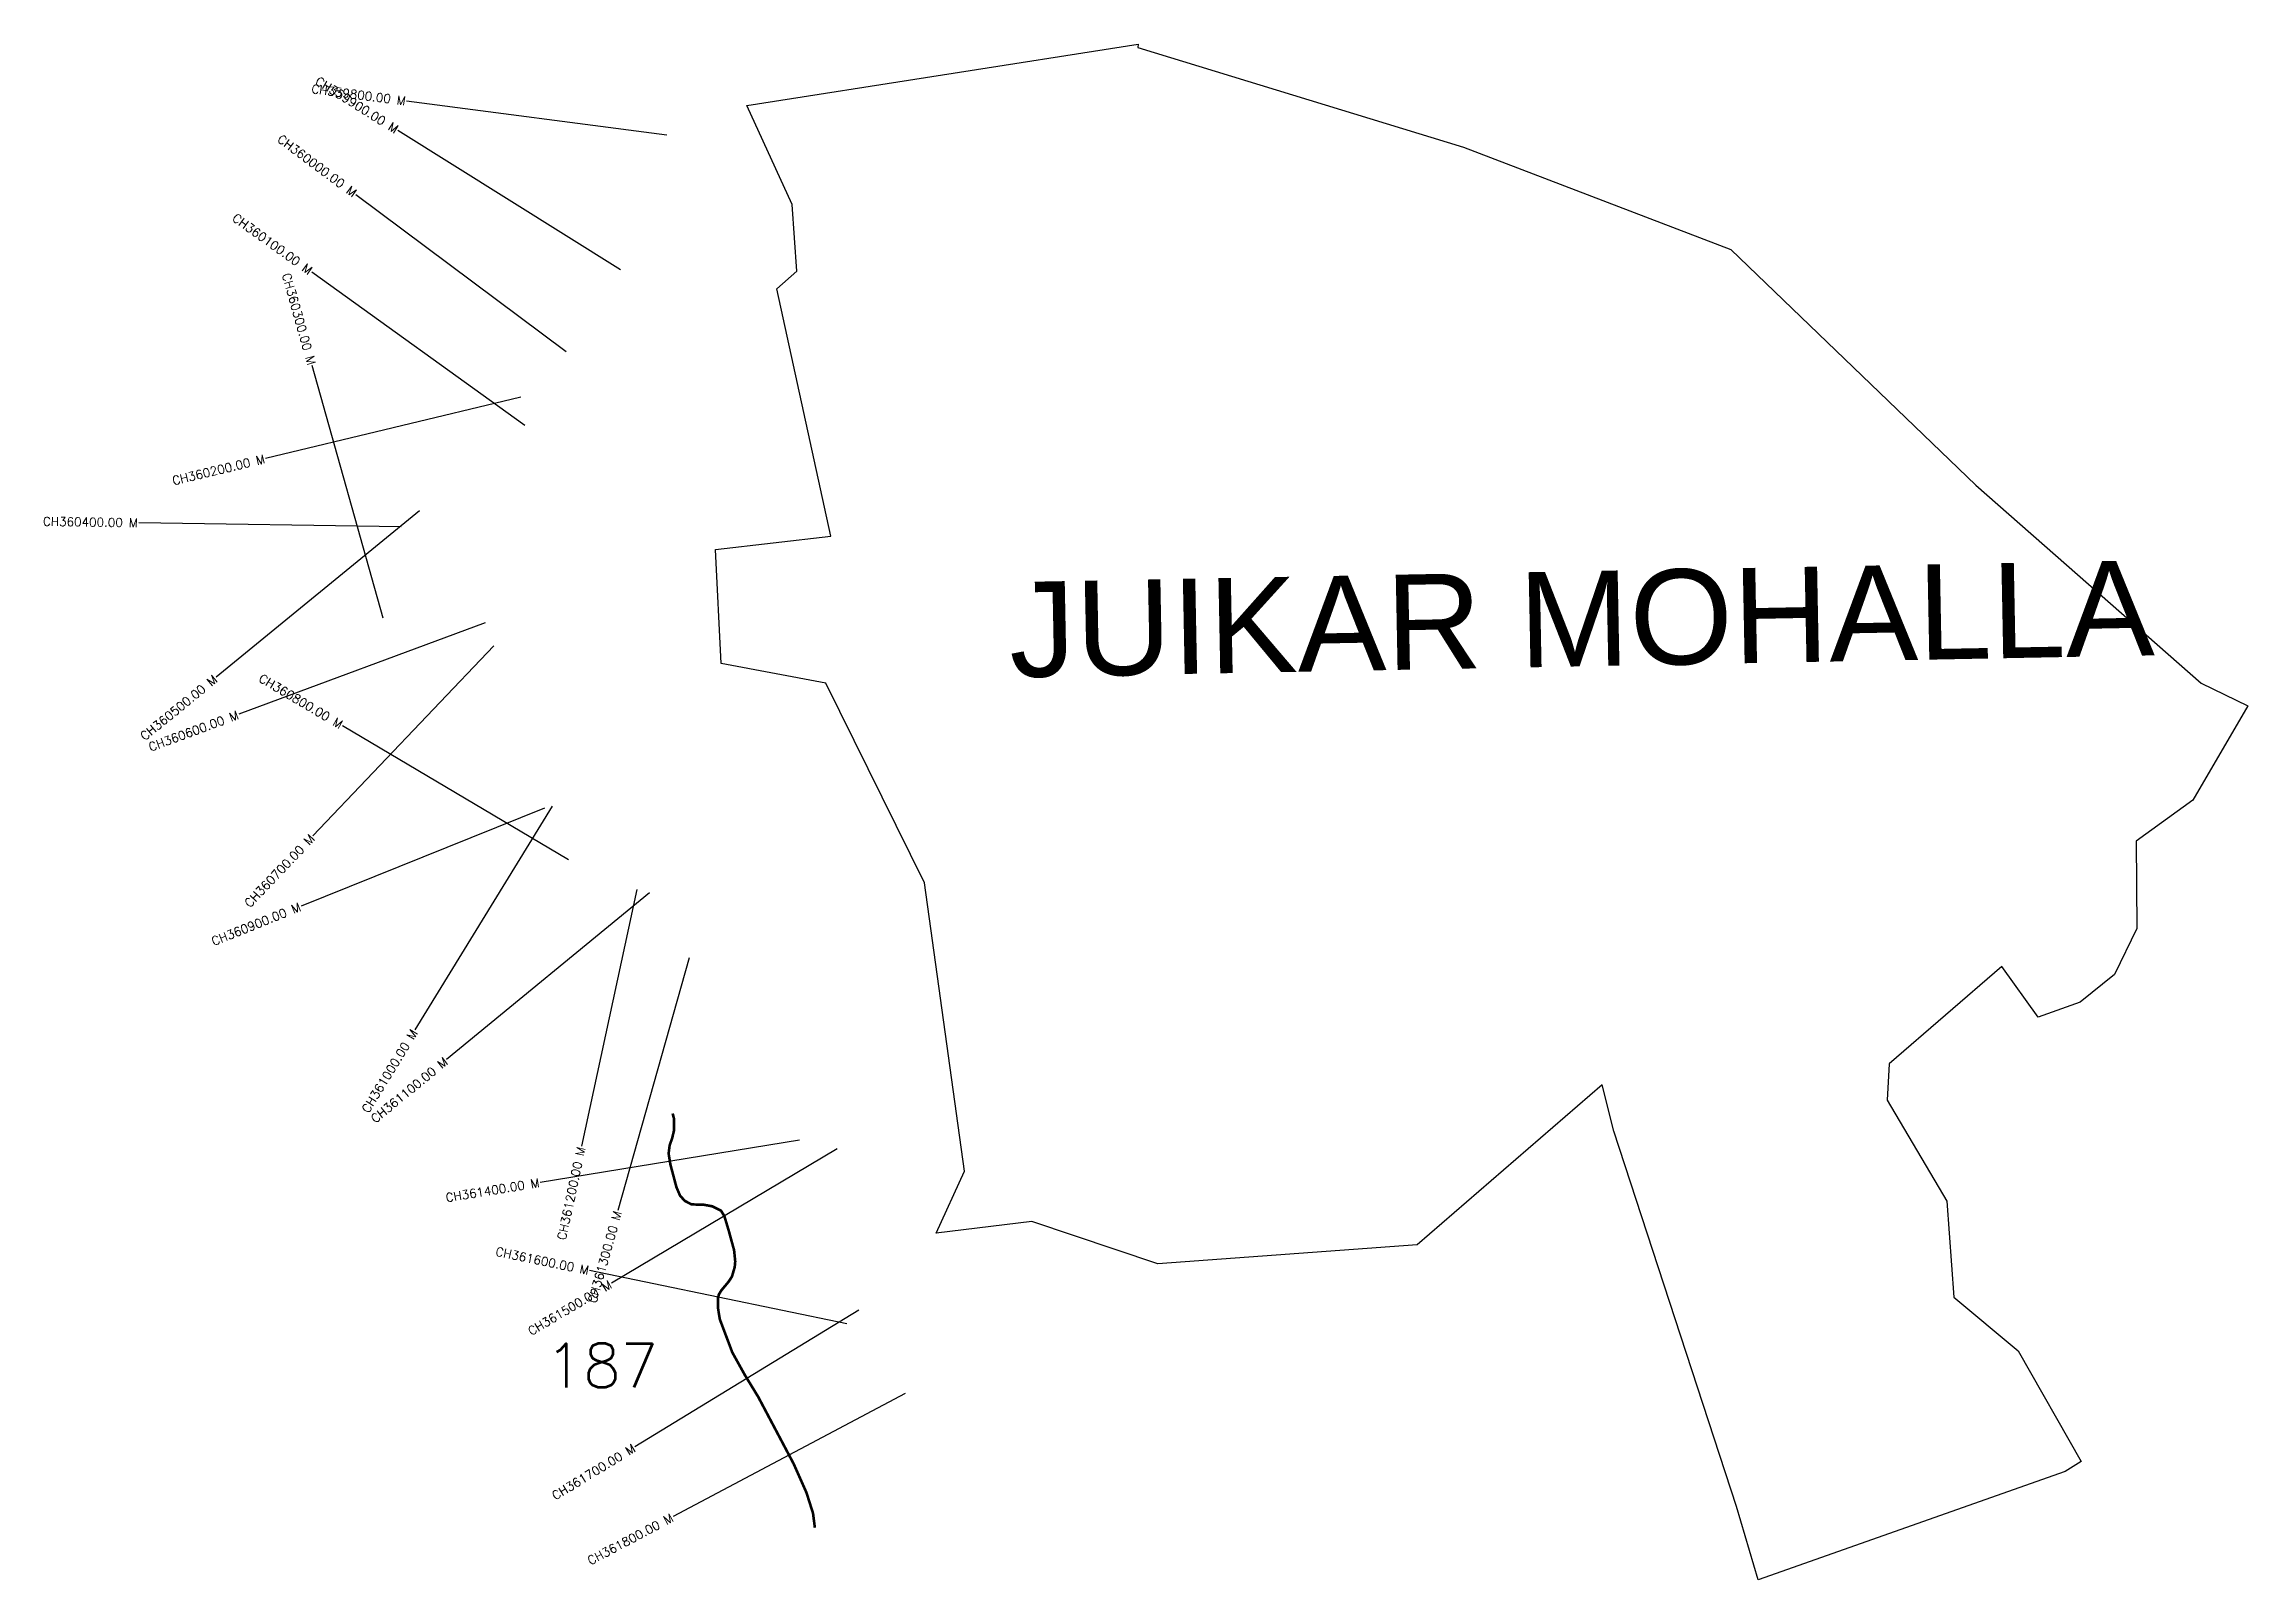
# Model space of a CAD drawing. Header units: metres. Extents: x 297059 to 299577, y 1972145 to 1973900.
import ezdxf
from ezdxf.enums import TextEntityAlignment as Align

# ---------------------------------------------------------------- set-up
doc = ezdxf.new("R2010")
doc.units = ezdxf.units.M
doc.header["$MEASUREMENT"] = 0
for name, color, linetype in [('ARTIFICIALLY PROTECTED', 4, 'Continuous'), ('CS', 134, 'Continuous'), ('CSMark', 6, 'Continuous'), ('VILLAGE NAME', 250, 'Continuous')]:
    doc.layers.add(name, color=color, linetype=linetype)
doc.styles.get("Standard").update_dxf_attribs({"font": 'simplex.shx'})

msp = doc.modelspace()

# ---------------------------------------------------------------- linework, layer by layer
at = {"color": 6, "flags": 128}
for points in [[(298308.2, 1973896.4), (298680.5, 1973782.7), (298985.9, 1973665.8), (299265.6, 1973396.3), (299523.1, 1973170.2), (299576.6, 1973144.4), (299513.8, 1973036.5), (299448.7, 1972989.5), (299449.7, 1972889.8), (299424.1, 1972837.3), (299384.9, 1972805.5), (299337.1, 1972788.4), (299295.5, 1972846.4), (299166.5, 1972735.3), (299164.3, 1972693.6), (299232.5, 1972578.2), (299240.6, 1972468.5), (299314.2, 1972407.2), (299386.2, 1972280.8), (299367.8, 1972269.3), (299017.2, 1972145.4), (298992.2, 1972229.3), (298852.1, 1972658), (298838.6, 1972711.3), (298627.5, 1972528.3), (298331, 1972506.4), (298187.3, 1972554.8), (298077.7, 1972541.6), (298110.1, 1972612.6), (298064.5, 1972942.1), (297951.9, 1973170.3), (297832.2, 1973192.5), (297825.6, 1973323), (297957.4, 1973338), (297896, 1973620.6), (297918.8, 1973641), (297913.4, 1973717.1), (297861.6, 1973830.4), (298308.6, 1973900.4)], [(298308.6, 1973900.4), (298308.2, 1973896.4)]]:
    msp.add_lwpolyline(points, dxfattribs=at)
at = {"layer": 'ARTIFICIALLY PROTECTED', "flags": 128}
msp.add_lwpolyline([(297776.8, 1972678.4, 3, 3, 0), (297778.5, 1972671.9, 3, 3, 0), (297778.3, 1972658.8, 3, 3, 0), (297776.3, 1972650.3, 3, 3, 0), (297773.4, 1972642.1, 3, 3, 0), (297772.2, 1972632.7, 3, 3, 0), (297774.2, 1972620.3, 3, 3, 0), (297781.1, 1972594.3, 3, 3, 0), (297785.3, 1972584.4, 3, 3, 0), (297790.9, 1972578.4, 3, 3, 0), (297798.4, 1972574.5, 3, 3, 0), (297812.4, 1972574.1, 3, 3, 0), (297815.2, 1972573.6, 3, 3, 0), (297822.2, 1972572.3, 3, 3, 0), (297832.1, 1972567.3, 3, 3, 0), (297835.9, 1972561.1, 3, 3, 0), (297840.8, 1972544.8, 3, 3, 0), (297847, 1972522.2, 3, 3, 0), (297848.3, 1972509.3, 3, 3, 0), (297847.7, 1972502.7, 3, 3, 0), (297844.5, 1972491.9, 3, 3, 0), (297840.6, 1972486, 3, 3, 0), (297832.4, 1972476.2, 3, 3, 0), (297829.5, 1972471.3, 3, 3, 0), (297828.6, 1972467.2, 3, 3, 0), (297828.5, 1972456.8, 3, 3, 0), (297830.7, 1972443.2, 3, 3, 0), (297845, 1972405.3, 3, 3, 0), (297859.4, 1972379.4, 3, 3, 0), (297874.6, 1972354.5, 3, 3, 0), (297915.1, 1972278, 3, 3, 0), (297929.7, 1972245.1, 3, 3, 0), (297937.2, 1972221.5, 3, 3, 0), (297939.3, 1972205, 0, 0, 0)], format="xyseb", dxfattribs=at)
at = {"layer": 'CS'}
for p, q in [((297770.3, 1973796.5), (297472.8, 1973835.3)), ((297717.3, 1973642.5), (297463, 1973801.6)), ((297655.3, 1973548.9), (297414.9, 1973728.3)), ((297608, 1973464.6), (297364.4, 1973639.7)), ((297446.1, 1973244.4), (297364.9, 1973533.2)), ((297603.4, 1973497.1), (297311.7, 1973426.8)), ((297466.8, 1973348.9), (297166.8, 1973353.4)), ((297487.5, 1973366.9), (297255.3, 1973177)), ((297562.5, 1973238.9), (297281.2, 1973134.6)), ((297572.6, 1973212.8), (297365.7, 1972995.6)), ((297657.7, 1972968.4), (297399.6, 1973121.3)), ((297630.5, 1973027.4), (297352.2, 1972915.4)), ((297639, 1973029.7), (297482.3, 1972773.9)), ((297750.4, 1972930.6), (297518.6, 1972740.1)), ((297735.7, 1972934.4), (297672.6, 1972641.1)), ((297795.8, 1972856.3), (297714.3, 1972567.5)), ((297921.7, 1972648), (297625.6, 1972599.6)), ((297964.6, 1972637.9), (297706.8, 1972484.6)), ((297975.8, 1972438.1), (297682, 1972498.8)), ((297989.7, 1972453.7), (297733.6, 1972297.5)), ((298042.3, 1972358.3), (297777.3, 1972217.7))]:
    msp.add_line(p, q, dxfattribs=at)

# ---------------------------------------------------------------- texts
at = {"insert": (297631.7, 1972415.4), "char_height": 50, "attachment_point": 1}
msp.add_mtext_dynamic_manual_height_columns('187', width=84.374, gutter_width=1, heights=[74.2], dxfattribs=at)
at = {"layer": 'CSMark'}
for s, rotation, p in [('CH359900.00 M', 327.9795, (297462.1, 1973802.1)), ('CH359800.00 M', 352.5631, (297471.8, 1973835.4)), ('CH360000.00 M', 323.273, (297414.1, 1973728.9)), ('CH360100.00 M', 324.2835, (297363.6, 1973640.3)), ('CH360300.00 M', 285.7157, (297364.6, 1973534.1)), ('CH360200.00 M', 13.5463, (297310.8, 1973426.6)), ('CH360400.00 M', 359.1536, (297165.8, 1973353.4)), ('CH360500.00 M', 39.2767, (297254.5, 1973176.4)), ('CH360800.00 M', 329.363, (297398.7, 1973121.8)), ('CH360600.00 M', 20.3395, (297280.3, 1973134.3)), ('CH360700.00 M', 46.3898, (297365, 1972994.9)), ('CH360900.00 M', 21.9268, (297351.2, 1972915)), ('CH361000.00 M', 58.512, (297481.8, 1972773.1)), ('CH361100.00 M', 39.4179, (297517.8, 1972739.5)), ('CH361200.00 M', 77.8623, (297672.4, 1972640.1)), ('CH361400.00 M', 9.2884, (297624.6, 1972599.5)), ('CH361300.00 M', 74.2349, (297714, 1972566.6)), ('CH361600.00 M', 348.3196, (297681, 1972499)), ('CH361500.00 M', 30.7491, (297706, 1972484)), ('CH361700.00 M', 31.3913, (297732.8, 1972297)), ('CH361800.00 M', 27.9289, (297776.4, 1972217.3))]:
    msp.add_text(s, height=10, rotation=rotation, dxfattribs=at).set_placement(p, align=Align.MIDDLE_RIGHT)
at = {"layer": 'VILLAGE NAME', "insert": (298160.1, 1973285.5), "char_height": 108.748, "attachment_point": 1, "rotation": 1.1028}
msp.add_mtext_dynamic_manual_height_columns('{\\fArial|b0|i0|c0|p34;JUIKAR MOHALLA}', width=1571.314, gutter_width=543.7, heights=[0], dxfattribs=at)

doc.saveas('drawing.dxf')
